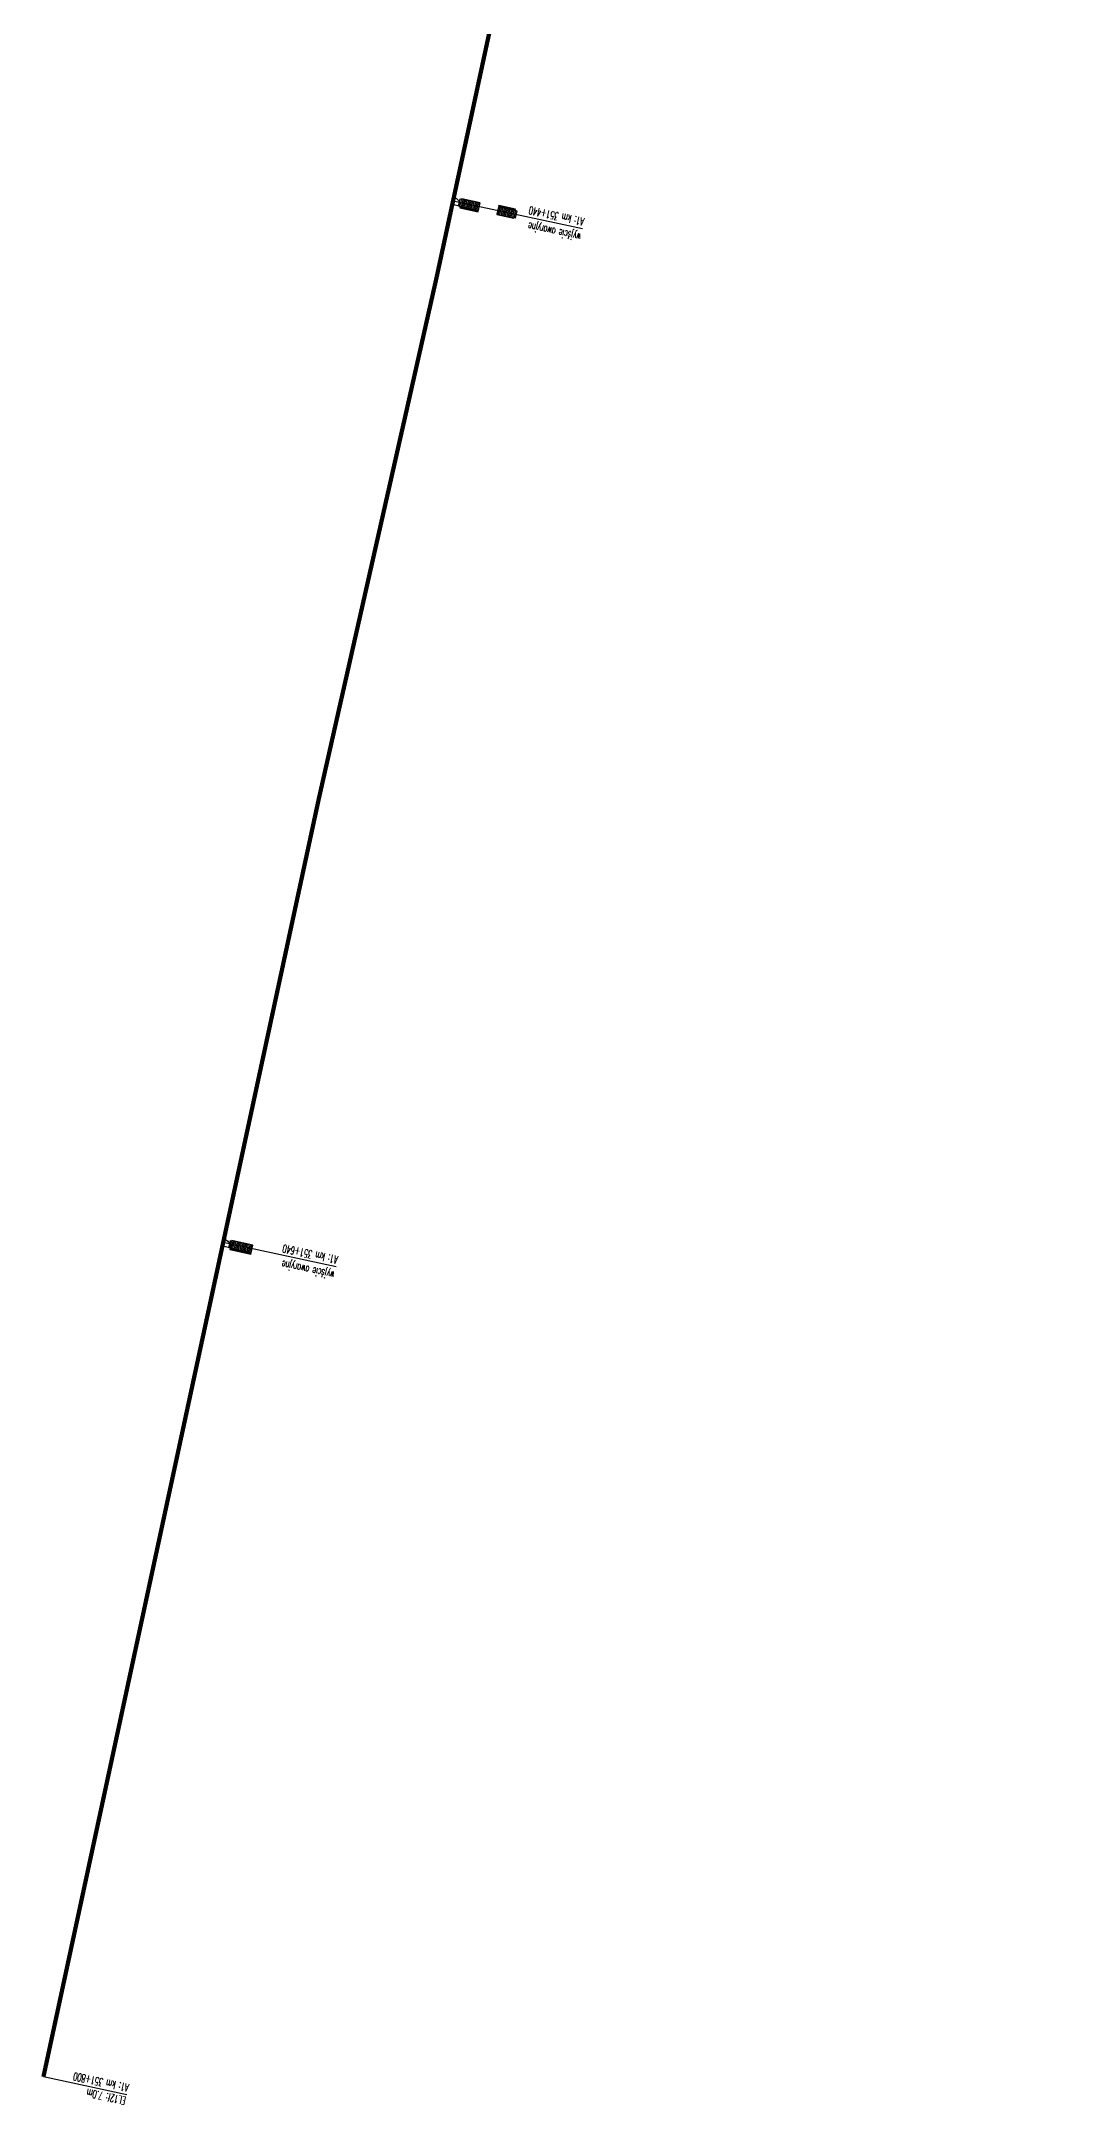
# Model space of a CAD drawing. Header units: metres. Extents: x 7399493 to 7407015, y 5696902 to 5712236.
# Drawn here: x 7404769.5 to 7404960.2, y 5696901.6 to 5697288.5 of the extents above; entities that cross this region are included whole.
import ezdxf

# ---------------------------------------------------------------- set-up
doc = ezdxf.new("R2010")
doc.units = ezdxf.units.M
for name, color, linetype in [('Drzwi ewakuacyjne', 100, 'Continuous'), ('Drzwi ewakuacyjne_opis', 7, 'Continuous'), ('Ekran_akustyczny_6m', 100, 'Continuous'), ('Ekran_akustyczny_7m_opis', 7, 'Continuous'), ('Schody ewakuacyjne', 100, 'Continuous')]:
    doc.layers.add(name, color=color, linetype=linetype)
doc.styles.add('simplex 0.60', font='simplex.shx', dxfattribs={"width": 0.6})

# ---------------------------------------------------------------- blocks, each defined once
blk = doc.blocks.new('Wyjście awaryjne')
at = {"layer": 'Drzwi ewakuacyjne'}
blk.add_lwpolyline([(0, 0), (-1.4, 0, 0.414214), (0, -1.4)], format="xyb", close=True, dxfattribs=at)
blk = doc.blocks.new('*U11')
at = {"layer": 'Schody ewakuacyjne', "ltscale": 0.8}
blk.add_lwpolyline([(-0.97, 0), (-0.97, -3.51), (-0.9, -3.51), (-0.9, 0)], close=True, dxfattribs=at)
at = {"layer": 'Schody ewakuacyjne'}
for points in [[(-0.76, -3.51), (-0.76, 0)], [(-0.76, 0), (0.76, 0)], [(-0.7, 0.27), (0.7, 0.27)], [(-0.7, 0), (-0.7, 0.27), (0.7, 0.27), (0.7, 0)], [(-0.7, -3.51), (-0.7, 0)], [(-0.76, -3.51), (0.76, -3.51)], [(-0.7, -0.27), (0.7, -0.27)], [(-0.7, -0.54), (0.7, -0.54)], [(-0.7, -0.81), (0.7, -0.81)], [(-0.7, -1.08), (0.7, -1.08)], [(-0.7, -1.35), (0.7, -1.35)], [(-0.7, -1.62), (0.7, -1.62)], [(-0.7, -1.89), (0.7, -1.89)], [(-0.7, -2.16), (0.7, -2.16)], [(-0.7, -2.43), (0.7, -2.43)], [(-0.7, -2.7), (0.7, -2.7)], [(-0.7, -2.97), (0.7, -2.97)], [(-0.7, -3.24), (0.7, -3.24)], [(-0.7, -3.51), (0.7, -3.51)], [(0.7, -3.51), (0.7, 0)], [(0.76, -3.51), (0.76, 0)]]:
    blk.add_lwpolyline(points, dxfattribs=at)
blk = doc.blocks.new('*U7')
at = {"layer": 'Schody ewakuacyjne', "ltscale": 0.8}
blk.add_lwpolyline([(-0.97, 0), (-0.97, -4.05), (-0.9, -4.05), (-0.9, 0)], close=True, dxfattribs=at)
at = {"layer": 'Schody ewakuacyjne'}
for points in [[(-0.76, -4.05), (-0.76, 0)], [(-0.76, 0), (0.76, 0)], [(-0.7, 0.27), (0.7, 0.27)], [(-0.7, 0), (-0.7, 0.27), (0.7, 0.27), (0.7, 0)], [(-0.7, -4.05), (-0.7, 0)], [(-0.7, -0.27), (0.7, -0.27)], [(-0.7, -0.54), (0.7, -0.54)], [(-0.7, -0.81), (0.7, -0.81)], [(-0.7, -1.08), (0.7, -1.08)], [(-0.7, -1.35), (0.7, -1.35)], [(-0.7, -1.62), (0.7, -1.62)], [(-0.7, -1.89), (0.7, -1.89)], [(-0.7, -2.16), (0.7, -2.16)], [(-0.7, -2.43), (0.7, -2.43)], [(-0.7, -2.7), (0.7, -2.7)], [(-0.7, -2.97), (0.7, -2.97)], [(-0.7, -3.24), (0.7, -3.24)], [(-0.7, -3.51), (0.7, -3.51)], [(-0.7, -3.78), (0.7, -3.78)], [(0.7, -4.05), (0.7, 0)], [(0.76, -4.05), (0.76, 0)], [(-0.76, -4.05), (0.76, -4.05)], [(-0.7, -4.05), (0.7, -4.05)]]:
    blk.add_lwpolyline(points, dxfattribs=at)
blk = doc.blocks.new('*U18')
at = {"layer": 'Schody ewakuacyjne', "ltscale": 0.8}
blk.add_lwpolyline([(-0.97, 0), (-0.97, -3.24), (-0.9, -3.24), (-0.9, 0)], close=True, dxfattribs=at)
at = {"layer": 'Schody ewakuacyjne'}
for points in [[(-0.76, -3.24), (-0.76, 0)], [(-0.76, 0), (0.76, 0)], [(-0.7, 0.27), (0.7, 0.27)], [(-0.7, 0), (-0.7, 0.27), (0.7, 0.27), (0.7, 0)], [(-0.7, -3.24), (-0.7, 0)], [(-0.76, -3.24), (0.76, -3.24)], [(-0.7, -0.27), (0.7, -0.27)], [(-0.7, -0.54), (0.7, -0.54)], [(-0.7, -0.81), (0.7, -0.81)], [(-0.7, -1.08), (0.7, -1.08)], [(-0.7, -1.35), (0.7, -1.35)], [(-0.7, -1.62), (0.7, -1.62)], [(-0.7, -1.89), (0.7, -1.89)], [(-0.7, -2.16), (0.7, -2.16)], [(-0.7, -2.43), (0.7, -2.43)], [(-0.7, -2.7), (0.7, -2.7)], [(-0.7, -2.97), (0.7, -2.97)], [(-0.7, -3.24), (0.7, -3.24)], [(0.7, -3.24), (0.7, 0)], [(0.76, -3.24), (0.76, 0)]]:
    blk.add_lwpolyline(points, dxfattribs=at)

msp = doc.modelspace()

# ---------------------------------------------------------------- linework, layer by layer
at = {"layer": 'Drzwi ewakuacyjne_opis'}
for p, q in [((7404870.9, 5697253.34), (7404846.65, 5697258.56)), ((7404824.73, 5697058.7), (7404803.57, 5697063.26))]:
    msp.add_line(p, q, dxfattribs=at)
at = {"layer": 'Ekran_akustyczny_6m'}
msp.add_lwpolyline([(7404963.82, 5697755.02, 0.8, 0.8, 0), (7404954.18, 5697715.14, 0.8, 0.8, 0), (7404948.01, 5697686.49, 0.8, 0.8, -0.012163), (7404936.45, 5697638.49, 0.8, 0.8, 0), (7404928.11, 5697607.24, 0.8, 0.8, -0.00001), (7404927.17, 5697602.86, 0.8, 0.8, 0), (7404927.25, 5697600.86, 0.8, 0.8, -0.000009), (7404926.42, 5697596.95, 0.8, 0.8, 0), (7404925.52, 5697595.16, 0.8, 0.8, -0.000088), (7404918.01, 5697560.02, 0.8, 0.8, 0), (7404920.73, 5697553.57, 0.8, 0.8, 0), (7404919.25, 5697546.73, 0.8, 0.8, 0), (7404910.62, 5697541.69, 0.8, 0.8, 0), (7404906.27, 5697525.4, 0.8, 0.8, 0), (7404898.22, 5697495.24, 0.8, 0.8, 0.012163), (7404892.55, 5697471.69, 0.8, 0.8, 0), (7404886.66, 5697444.36, 0.8, 0.8, 0), (7404843.52, 5697244.03, 0.8, 0.8, 0), (7404839.55, 5697226.44, 0.8, 0.8, 0), (7404821.49, 5697146.48, 0.8, 0.8, 0), (7404769.88, 5696906.85, 0, 0, 0)], format="xyseb", dxfattribs=at)
at = {"layer": 'Ekran_akustyczny_7m_opis'}
msp.add_line((7404785.53, 5696903.48), (7404769.88, 5696906.85), dxfattribs=at)

# ---------------------------------------------------------------- block references
at = {"layer": 'Drzwi ewakuacyjne', "xscale": -1}
for p, rotation in [((7404846.5, 5697257.88), 77.84659060738596), ((7404803.42, 5697062.57), 77.84659071008404)]:
    msp.add_blockref('Wyjście awaryjne', p, dxfattribs=dict(at, rotation=rotation))
at = {"layer": 'Schody ewakuacyjne'}
for name, p, rotation in [('*U11', (7404848.11, 5697258.24), 77.70142792306983), ('*U18', (7404858.17, 5697256.08), 257.9928742750327), ('*U7', (7404805.03, 5697062.94), 77.70138384462525)]:
    msp.add_blockref(name, p, dxfattribs=dict(at, rotation=rotation))

# ---------------------------------------------------------------- texts
at = {"layer": 'Drzwi ewakuacyjne_opis', "char_height": 1.5, "attachment_point": 7, "rotation": 167.8466, "style": 'simplex 0.60'}
for s, insert in [('A1: km 351+440', (7404871.33, 5697255.36)), ('wyjście awaryjne', (7404870.81, 5697252.92)), ('A1: km 351+640', (7404825.17, 5697060.71)), ('wyjście awaryjne', (7404824.64, 5697058.28))]:
    msp.add_mtext(s, dxfattribs=dict(at, insert=insert))
at = {"layer": 'Ekran_akustyczny_7m_opis', "char_height": 1.5, "attachment_point": 7, "rotation": 167.8466, "style": 'simplex 0.60'}
for s, insert in [('A1: km 351+800', (7404785.96, 5696905.49)), ('EL12f: 7.0m', (7404785.44, 5696903.06))]:
    msp.add_mtext(s, dxfattribs=dict(at, insert=insert))

doc.saveas('drawing.dxf')
